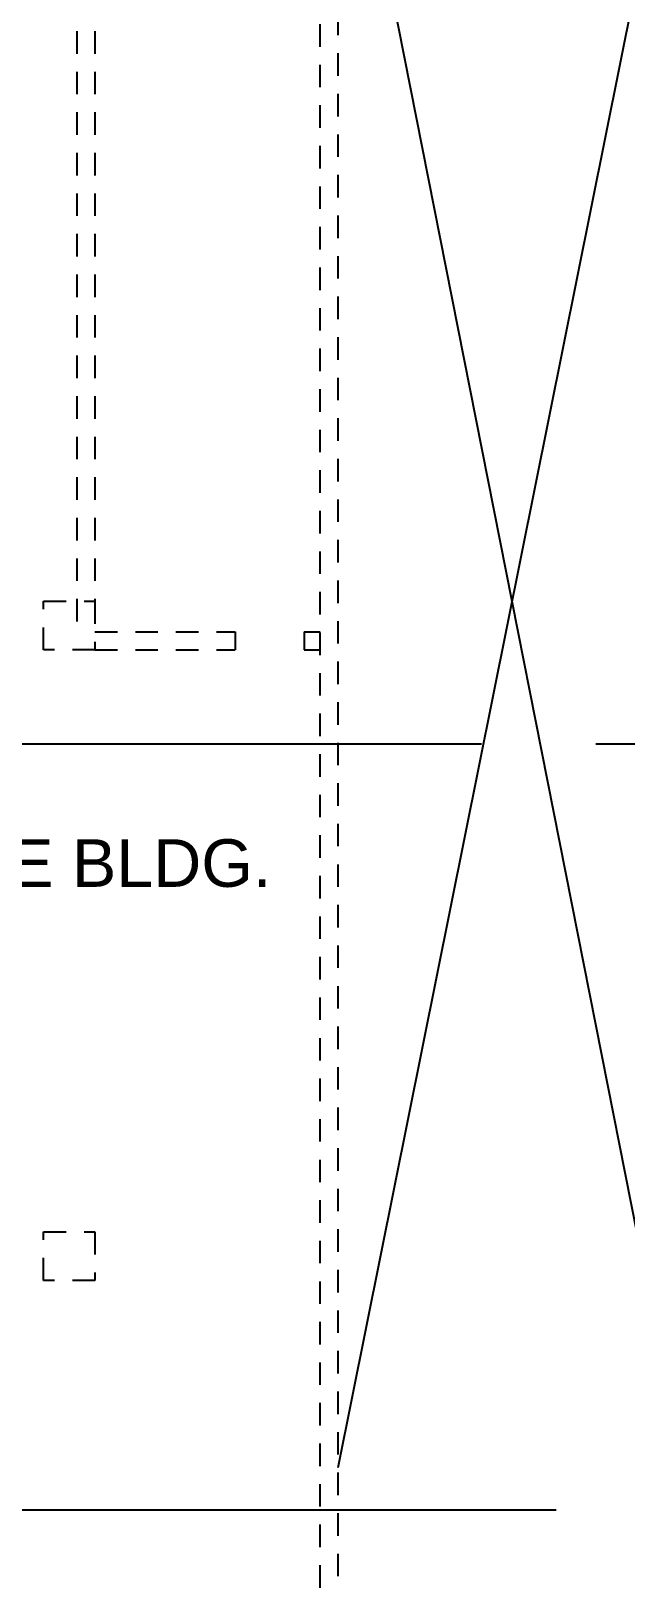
# Model space of a CAD drawing. Header units: millimetres. Extents: x 2148 to 2681, y 758 to 986.
# Drawn here: x 2525.74 to 2529.05, y 950.56 to 959.18 of the extents above; entities that cross this region are included whole.
import ezdxf

# ---------------------------------------------------------------- set-up
doc = ezdxf.new("R2010")
doc.units = ezdxf.units.MM
doc.linetypes.add('CENTER2', pattern=[28.575, 19.05, -3.175, 3.175, -3.175])
doc.linetypes.add('HIDDEN', pattern=[0.375, 0.25, -0.125])
for name, color, linetype in [('D', 1, 'Continuous'), ('HATCH', 8, 'Continuous'), ('S_GRID LINES', 252, 'Continuous'), ('TEXT', 6, 'Continuous')]:
    doc.layers.add(name, color=color, linetype=linetype)
doc.styles.add('SWISS', font='swissl.ttf')

# ---------------------------------------------------------------- blocks, each defined once
blk = doc.blocks.new('EXISTING')
at = {"layer": 'HATCH', "linetype": 'HIDDEN', "ltscale": 0.5}
for p, q in [((-79723.2443, -2172.1635), (-79723.2443, -2155.6046)), ((-79723.1443, -2173.4499), (-79723.1443, -2155.6046)), ((-79724.5941, -2155.6523), (-79724.5941, -2160.7502)), ((-79724.4941, -2155.6523), (-79724.4941, -2160.7502)), ((-79724.4941, -2160.7849), (-79723.7167, -2160.7849)), ((-79723.7167, -2160.7849), (-79723.7167, -2160.8849)), ((-79723.3325, -2160.7849), (-79723.2443, -2160.7849)), ((-79723.3325, -2160.7849), (-79723.3325, -2160.8849)), ((-79724.4941, -2160.8849), (-79723.7167, -2160.8849)), ((-79723.3325, -2160.8849), (-79723.2443, -2160.8849))]:
    blk.add_line(p, q, dxfattribs=at)
at = {"layer": 'HATCH', "linetype": 'HIDDEN', "ltscale": 0.5, "elevation": 0}
for points in [[(-79724.4941, -2160.6154), (-79724.4941, -2160.8849), (-79724.7789, -2160.8849), (-79724.7789, -2160.6154)], [(-79724.4941, -2164.1141), (-79724.4941, -2164.3837), (-79724.7789, -2164.3837), (-79724.7789, -2164.1141)]]:
    blk.add_lwpolyline(points, close=True, dxfattribs=at)

msp = doc.modelspace()

# ---------------------------------------------------------------- linework, layer by layer
at = {"layer": 'D', "ltscale": 0.5}
for p, q in [((2527.4480246, 951.2076861), (2529.4123644, 960.9754912)), ((2527.4480246, 960.8871408, 0), (2529.408657, 950.9709359, 0))]:
    msp.add_line(p, q, dxfattribs=at)
at = {"layer": 'S_GRID LINES', "linetype": 'CENTER2', "ltscale": 0.2}
for p, q in [((2556.8178189, 955.2203176), (2494.1518229, 955.2203176)), ((2528.658657, 950.969311), (2494.1518229, 950.969311))]:
    msp.add_line(p, q, dxfattribs=at)

# ---------------------------------------------------------------- block references
at = {"layer": 'HATCH', "color": 2, "lineweight": -3}
msp.add_blockref('EXISTING', (82250.5926086, 3116.6282593, 0), dxfattribs=at)

# ---------------------------------------------------------------- texts
at = {"layer": 'TEXT', "style": 'SWISS'}
msp.add_text('EXISTING JUBILEE BLDG.', height=0.264, dxfattribs=at).set_placement((2522.5492963, 954.4285133, 0))

doc.saveas('drawing.dxf')
